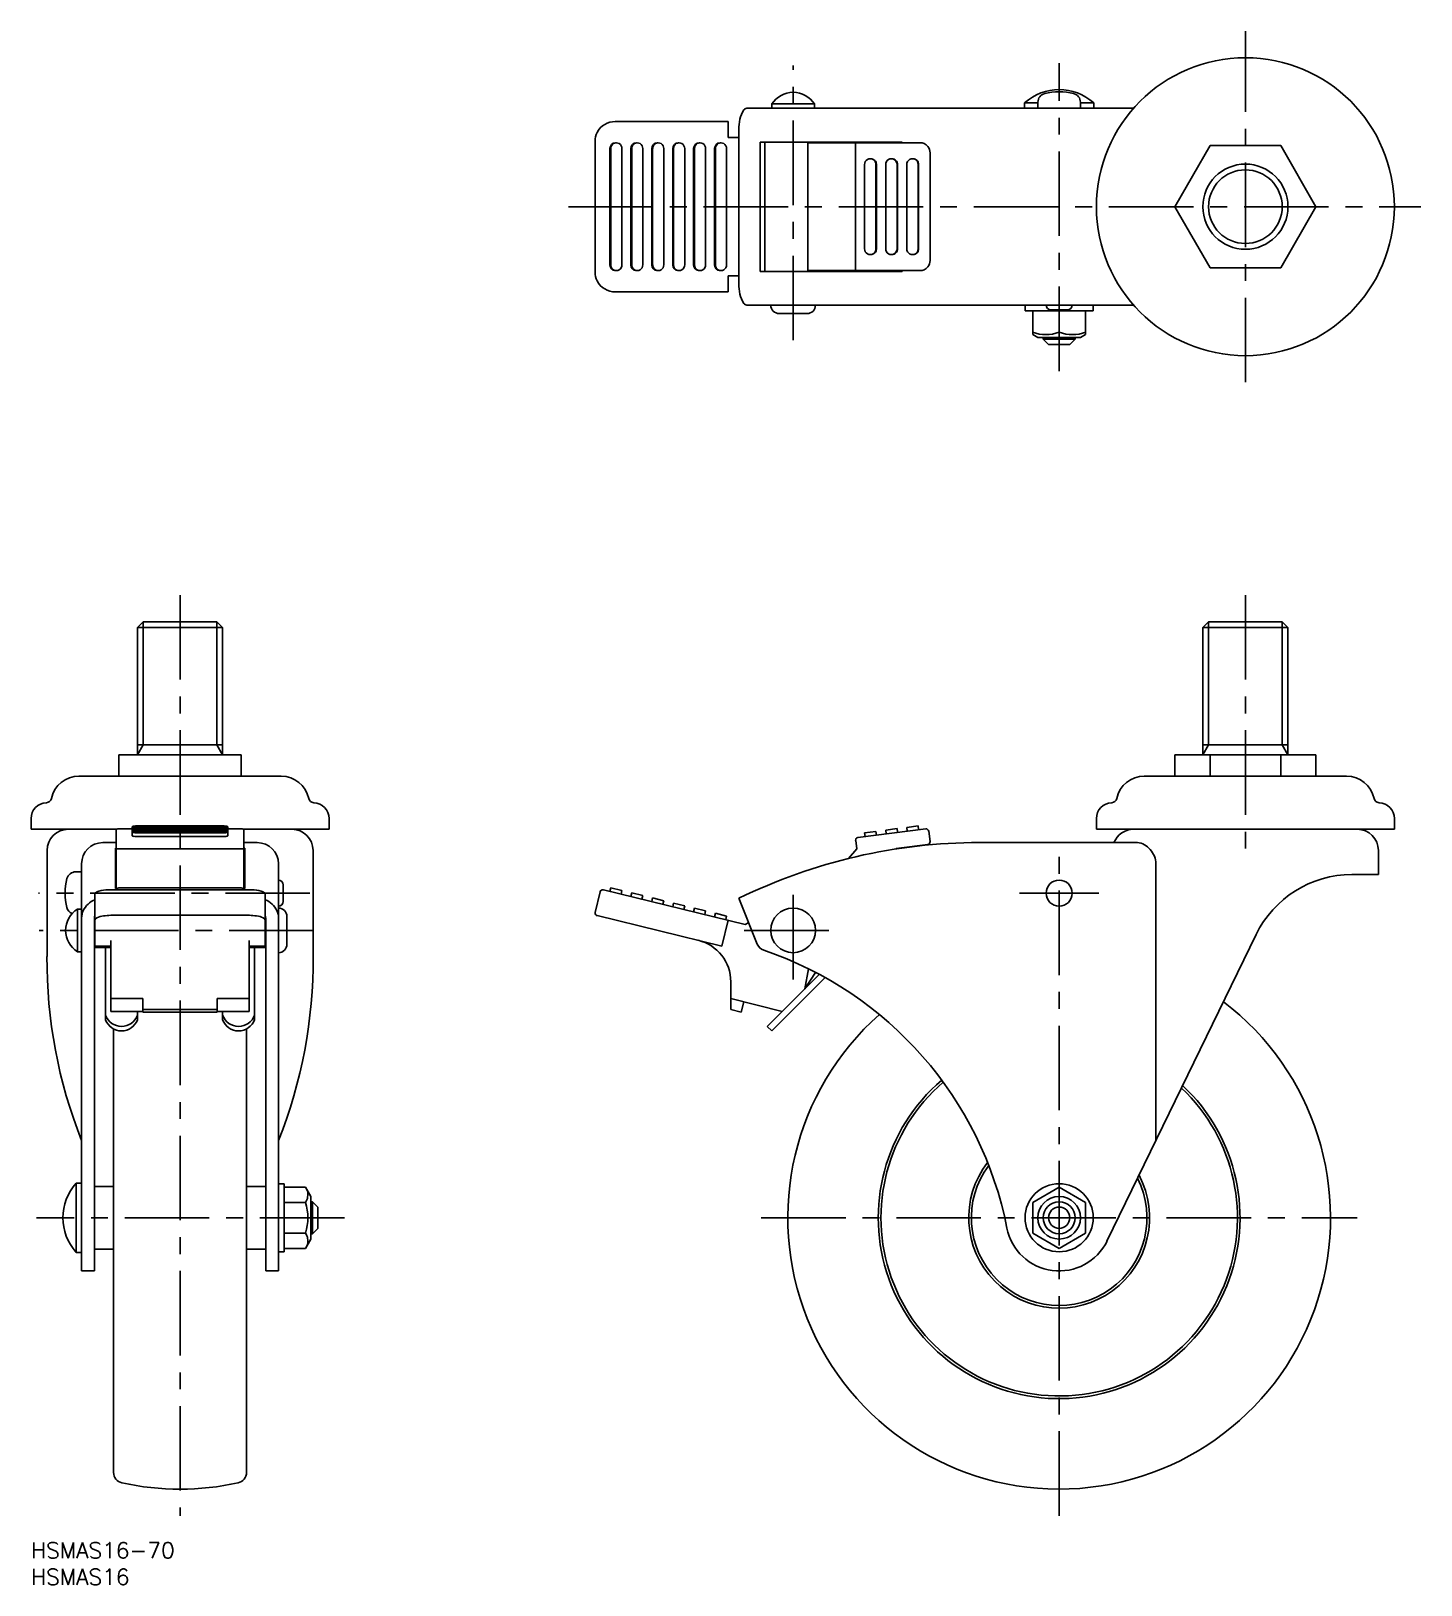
# Model space of a CAD drawing. Extents: x 0 to 261, y -8 to 284.
import ezdxf

# ---------------------------------------------------------------- set-up
doc = ezdxf.new("R2010")
doc.units = 0
doc.header["$LTSCALE"] = 0.5
doc.linetypes.add('CENTER', pattern=[50.8, 31.75, -6.35, 6.35, -6.35])
for name, color, linetype in [('MSM_CENTER', 1, 'CENTER'), ('MSM_CONTINUOUS', 7, 'CONTINUOUS'), ('MSM_NARROW', 5, 'CONTINUOUS'), ('MSM_PART_NUMBER', 7, 'CONTINUOUS')]:
    doc.layers.add(name, color=color, linetype=linetype)
doc.styles.get("Standard").update_dxf_attribs({"font": 'txt.shx', "height": 3, "bigfont": 'bigfont.shx'})

# ---------------------------------------------------------------- blocks, each defined once
blk = doc.blocks.new('*U5')
at = {"layer": 'MSM_PART_NUMBER'}
blk.add_text('HSMAS16-70', height=3, dxfattribs=at).set_placement((0, -3))
blk = doc.blocks.new('*U6')
at = {"layer": 'MSM_PART_NUMBER'}
blk.add_text('HSMAS16', height=3, dxfattribs=at).set_placement((0, -8))

msp = doc.modelspace()

# ---------------------------------------------------------------- linework, layer by layer
at = {"layer": 'MSM_CENTER'}
for p, q in [((228.24, 218), (228.24, 284)), ((143.24, 225.9), (143.24, 277.5)), ((193.24, 220.1), (193.24, 278)), ((101, 251), (261.24, 251)), ((28, 178), (28, 5)), ((228.24, 178), (228.24, 129)), ((193.24, 5), (193.24, 129.45)), ((143.24, 105.8), (143.24, 124.2)), ((52.4, 122), (1.39, 122)), ((185.79, 122), (200.69, 122)), ((53.1, 115), (1.5, 115)), ((134.04, 115), (152.44, 115)), ((58.9, 61), (1, 61)), ((137.24, 61), (249.24, 61))]:
    msp.add_line(p, q, dxfattribs=at)
at = {"layer": 'MSM_CONTINUOUS'}
for p, q in [((134.54, 269.5), (207.22, 269.5)), ((139.24, 270.3), (147.24, 270.3)), ((139.24, 270.3), (139.24, 269.5)), ((147.24, 269.5), (147.24, 270.3)), ((186.74, 270.5), (189.24, 270.5)), ((186.74, 270.5), (186.74, 269.5)), ((189.24, 270.62), (189.24, 269.5)), ((197.24, 269.5), (197.24, 270.62)), ((197.24, 270.5), (199.74, 270.5)), ((199.74, 269.5), (199.74, 270.5)), ((131.05, 267), (109.78, 267)), ((131.05, 264), (131.05, 267)), ((106, 263.33), (106, 238.67)), ((110.01, 263), (109.84, 263)), ((113.94, 263), (113.78, 263)), ((117.88, 263), (117.71, 263)), ((121.81, 263), (121.65, 263)), ((125.75, 263), (125.58, 263)), ((129.68, 263), (129.52, 263)), ((133.05, 264), (131.05, 264)), ((133.05, 265.5), (133.05, 236.5)), ((137.04, 238.85), (137.04, 263.15)), ((137.04, 263.15), (163.76, 263.15)), ((137.94, 263.15), (137.94, 238.85)), ((146, 239), (146, 263)), ((167.06, 263), (146, 263)), ((148.44, 263), (148.44, 263.15)), ((153.21, 263.15), (153.21, 263)), ((154.06, 263.15), (154.06, 263)), ((154.98, 263), (154.98, 239)), ((163.76, 263.15), (163.76, 263)), ((108.8, 261.93), (108.8, 240.08)), ((108.97, 261.93), (108.97, 240.08)), ((111.05, 240.08), (111.05, 261.93)), ((112.73, 261.93), (112.73, 240.08)), ((112.9, 261.93), (112.9, 240.08)), ((114.99, 240.08), (114.99, 261.93)), ((116.67, 261.93), (116.67, 240.08)), ((116.83, 261.93), (116.83, 240.08)), ((118.92, 240.08), (118.92, 261.93)), ((120.6, 261.93), (120.6, 240.08)), ((120.77, 261.93), (120.77, 240.08)), ((122.86, 240.08), (122.86, 261.93)), ((124.54, 261.93), (124.54, 240.08)), ((124.7, 261.93), (124.7, 240.08)), ((126.79, 240.08), (126.79, 261.93)), ((128.47, 261.93), (128.47, 240.08)), ((128.64, 261.93), (128.64, 240.08)), ((130.73, 240.08), (130.73, 261.93)), ((157.82, 260), (157.73, 260)), ((161.79, 260), (161.7, 260)), ((165.76, 260), (165.67, 260)), ((168.98, 240.88), (168.98, 261.12)), ((221.6, 262.5), (214.96, 251)), ((234.88, 262.5), (221.6, 262.5)), ((241.51, 251), (234.88, 262.5)), ((156.67, 258.93), (156.67, 243.08)), ((158.8, 243.08), (158.8, 258.93)), ((158.89, 243.08), (158.89, 258.93)), ((160.64, 258.93), (160.64, 243.08)), ((162.77, 243.08), (162.77, 258.93)), ((162.86, 243.08), (162.86, 258.93)), ((164.6, 258.93), (164.6, 243.08)), ((166.74, 243.08), (166.74, 258.93)), ((166.83, 243.08), (166.83, 258.93)), ((214.96, 251), (221.6, 239.5)), ((234.88, 239.5), (241.51, 251)), ((157.82, 242), (157.73, 242)), ((161.79, 242), (161.7, 242)), ((165.76, 242), (165.67, 242)), ((221.6, 239.5), (234.88, 239.5)), ((110.01, 239), (109.84, 239)), ((113.94, 239), (113.78, 239)), ((117.88, 239), (117.71, 239)), ((121.81, 239), (121.65, 239)), ((125.75, 239), (125.58, 239)), ((129.68, 239), (129.52, 239)), ((131.05, 235), (131.05, 238)), ((133.05, 238), (131.05, 238)), ((137.04, 238.85), (163.76, 238.85)), ((167.06, 239), (146, 239)), ((148.44, 238.85), (148.44, 239)), ((153.21, 239), (153.21, 238.85)), ((154.06, 239), (154.06, 238.85)), ((163.76, 239), (163.76, 238.85)), ((131.05, 235), (109.78, 235)), ((134.54, 232.5), (207.22, 232.5)), ((140.64, 230.9), (145.84, 230.9)), ((186.84, 232.5), (186.84, 231.4)), ((199.64, 231.4), (186.84, 231.4)), ((188.26, 226.97), (188.26, 231.4)), ((191.69, 231.6), (194.79, 231.6)), ((193.24, 227.41), (193.24, 231.4)), ((198.22, 226.97), (198.22, 231.4)), ((199.64, 231.4), (199.64, 232.5)), ((188.26, 226.97), (189.24, 226.4)), ((197.24, 226.4), (189.24, 226.4)), ((190.24, 226.4), (190.24, 226.1)), ((190.24, 226.1), (191.24, 225.1)), ((196.24, 226.1), (190.24, 226.1)), ((195.24, 225.1), (191.24, 225.1)), ((195.24, 225.1), (196.24, 226.1)), ((196.24, 226.1), (196.24, 226.4)), ((197.24, 226.4), (198.22, 226.97)), ((20, 171.92), (21.08, 173)), ((34.92, 173), (21.08, 173)), ((34.92, 173), (36, 171.92)), ((220.24, 171.92), (221.32, 173)), ((235.15, 173), (221.32, 173)), ((235.15, 173), (236.24, 171.92)), ((20, 148), (20, 171.92)), ((36, 171.92), (20, 171.92)), ((36, 148), (36, 171.92)), ((220.24, 148), (220.24, 171.92)), ((236.24, 171.92), (220.24, 171.92)), ((236.24, 148), (236.24, 171.92)), ((36, 149.87), (20, 149.87)), ((236.24, 149.88), (220.24, 149.88)), ((16.5, 148), (39.5, 148)), ((16.5, 148), (16.5, 144)), ((28, 148), (28, 144)), ((39.5, 148), (39.5, 144)), ((214.96, 148), (241.51, 148)), ((214.96, 148), (214.96, 144)), ((221.6, 148), (221.6, 144)), ((234.88, 148), (234.88, 144)), ((241.51, 148), (241.51, 144)), ((47, 144), (9, 144)), ((247.24, 144), (209.24, 144)), ((0, 136), (0, 134)), ((19, 134.49), (19, 132.78)), ((35.93, 134.63), (20.08, 134.63)), ((20.08, 134.36), (35.93, 134.36)), ((37, 134.49), (37, 132.78)), ((56, 134), (56, 136)), ((164.6, 134.36), (166.74, 134.63)), ((164.6, 134.36), (164.69, 133.66)), ((166.74, 134.63), (166.83, 133.93)), ((200.24, 136), (200.24, 134)), ((256.24, 134), (256.24, 136)), ((16.13, 134), (0, 134)), ((16, 131.5), (13.5, 131.5)), ((16, 133.91), (16, 122.89)), ((19, 134.11), (16.76, 134.11)), ((35.93, 134.12), (20.08, 134.12)), ((20.08, 133.85), (35.93, 133.85)), ((35.93, 133.61), (20.08, 133.61)), ((20.08, 133.34), (35.93, 133.34)), ((20.08, 132.65), (35.93, 132.65)), ((39.24, 134.11), (37, 134.11)), ((39.24, 134.11), (39.32, 134.1)), ((56, 134), (39.87, 134)), ((40, 133.91), (40, 122.89)), ((42.5, 131.5), (40, 131.5)), ((154.99, 131.92), (155.19, 130.35)), ((168.16, 134.1), (155.42, 132.48)), ((156.67, 133.34), (158.8, 133.61)), ((156.67, 133.34), (156.76, 132.65)), ((158.8, 133.61), (158.89, 132.92)), ((160.64, 133.85), (162.77, 134.12)), ((160.64, 133.85), (160.73, 133.15)), ((162.77, 134.12), (162.86, 133.43)), ((168.98, 131.69), (168.72, 133.67)), ((178.24, 131.5), (207.95, 131.5)), ((256.24, 134), (200.24, 134)), ((3, 130), (3, 110.11)), ((15.85, 122.89), (15.85, 130.48)), ((15.85, 130.48), (16, 130.48)), ((40, 130.35), (16, 130.35)), ((40, 130.48), (40.15, 130.48)), ((40.15, 122.89), (40.15, 130.48)), ((53, 110.11), (53, 130)), ((155.19, 130.35), (153.65, 128.52)), ((162.56, 130.3), (162.6, 130.37)), ((162.6, 130.37), (168.54, 131.13)), ((253.24, 125.5), (253.24, 130)), ((9.5, 126), (8.38, 126)), ((9.5, 51), (9.5, 127.5)), ((16, 128.1), (15.85, 128.1)), ((40.15, 128.1), (40, 128.1)), ((46.5, 51), (46.5, 127.5)), ((211.42, 127.5), (211.42, 75.53)), ((14.3, 122.64), (14.06, 122.63)), ((41.7, 122.64), (14.3, 122.64)), ((16, 125.48), (15.85, 125.48)), ((16, 123.45), (15.85, 123.45)), ((16.16, 122.89), (15.85, 122.89)), ((16, 122.75), (16, 122.64)), ((17.08, 123.01), (38.93, 123.01)), ((40.15, 122.89), (39.84, 122.89)), ((40.15, 125.48), (40, 125.48)), ((40.15, 123.45), (40, 123.45)), ((40, 122.64), (40, 122.75)), ((41.94, 122.63), (41.7, 122.64)), ((47.4, 120.45), (47.4, 123.55)), ((108.97, 123.01), (108.8, 122.33)), ((108.97, 123.01), (111.05, 122.5)), ((253.24, 125.5), (248.24, 125.5)), ((12, 121.8), (12, 112.05)), ((44, 121.8), (44, 112.05)), ((106.01, 118.38), (106.96, 122.26)), ((107.57, 122.63), (134.24, 116.13)), ((111.05, 122.5), (110.89, 121.82)), ((112.9, 122.05), (112.73, 121.37)), ((112.9, 122.05), (114.99, 121.54)), ((114.99, 121.54), (114.82, 120.86)), ((116.83, 121.09), (116.67, 120.41)), ((116.83, 121.09), (118.92, 120.58)), ((118.92, 120.58), (118.76, 119.9)), ((120.77, 120.13), (120.6, 119.45)), ((120.77, 120.13), (122.86, 119.62)), ((133.05, 121.04), (136.49, 112.43)), ((9.5, 119), (8.7, 119)), ((8.7, 111), (8.7, 119)), ((11.9, 117.31), (11.9, 51)), ((40, 117.89), (16, 117.89)), ((44.1, 51), (44.1, 117.31)), ((48.1, 112.4), (48.1, 117.6)), ((106.38, 117.77), (129.86, 112.05)), ((122.86, 119.62), (122.69, 118.94)), ((124.7, 119.17), (124.54, 118.49)), ((124.7, 119.17), (126.79, 118.66)), ((126.79, 118.66), (126.63, 117.98)), ((128.64, 118.21), (128.47, 117.53)), ((128.64, 118.21), (130.73, 117.7)), ((129.86, 112.05), (131.05, 116.91)), ((130.73, 117.7), (130.56, 117.02)), ((134.88, 116.47), (134.24, 116.13)), ((202.23, 56.63), (230.25, 114.25)), ((8.7, 111), (9.5, 111)), ((11.9, 111.8), (15, 111.8)), ((15, 112.05), (12, 112.05)), ((14, 111.8), (15, 111.8)), ((14, 98.22), (14, 111.8)), ((15, 99.78), (15, 113.13)), ((41, 99.78), (41, 113.13)), ((44, 112.05), (41, 112.05)), ((41, 111.8), (42, 111.8)), ((41, 111.8), (44.1, 111.8)), ((42, 98.22), (42, 111.8)), ((131.52, 105.36), (131.52, 100.13)), ((148.15, 106.74), (138.36, 96.95)), ((149.25, 106.14), (139.21, 96.1)), ((145.43, 104.02), (146.12, 107.79)), ((145.43, 104.02), (147.45, 107.11)), ((21, 102.19), (15, 102.19)), ((21, 99.78), (15, 99.78)), ((20, 99.78), (20, 98.22)), ((21, 102.19), (21, 99.65)), ((35, 100.13), (21, 100.13)), ((35, 99.65), (21, 99.65)), ((35, 102.19), (35, 99.65)), ((41, 102.19), (35, 102.19)), ((41, 99.78), (35, 99.78)), ((36, 98.22), (36, 99.78)), ((131.52, 102.19), (141.19, 99.78)), ((131.52, 100.13), (133.46, 99.65)), ((133.46, 99.65), (133.94, 101.59)), ((15.5, 96.48), (15.5, 13.14)), ((40.5, 96.48), (40.5, 13.14)), ((138.36, 96.95), (139.21, 96.1)), ((8.5, 54.5), (8.5, 67.5)), ((9.5, 67.5), (8.5, 67.5)), ((47.6, 67.4), (46.5, 67.4)), ((47.6, 67.4), (47.6, 54.6)), ((15.5, 66.9), (11.9, 66.9)), ((44.1, 66.9), (40.5, 66.9)), ((51.59, 66.75), (47.6, 66.75)), ((52.6, 65), (51.59, 66.75)), ((52.6, 65), (52.6, 57)), ((193.24, 66.75), (188.26, 63.88)), ((198.22, 63.88), (193.24, 66.75)), ((51.59, 63.88), (47.6, 63.88)), ((52.9, 64), (52.6, 64)), ((53.9, 63), (52.9, 64)), ((52.9, 64), (52.9, 58)), ((53.9, 63), (53.9, 59)), ((188.26, 63.88), (188.26, 58.12)), ((198.22, 58.12), (198.22, 63.88)), ((52.9, 58), (53.9, 59)), ((51.59, 58.12), (47.6, 58.12)), ((51.59, 55.25), (52.6, 57)), ((52.6, 58), (52.9, 58)), ((188.26, 58.12), (193.24, 55.25)), ((193.24, 55.25), (198.22, 58.12)), ((8.5, 54.5), (9.5, 54.5)), ((11.9, 55.1), (15.5, 55.1)), ((40.5, 55.1), (44.1, 55.1)), ((46.5, 54.6), (47.6, 54.6)), ((51.59, 55.25), (47.6, 55.25)), ((9.5, 51), (11.9, 51)), ((44.1, 51), (46.5, 51))]:
    msp.add_line(p, q, dxfattribs=at)
for centre, radius in [((228.24, 251), 28), ((228.24, 251), 8), ((193.24, 122), 2.45), ((143.24, 115), 4.2), ((193.24, 61), 6.4), ((193.24, 61), 4), ((193.24, 61), 3), ((193.24, 61), 2)]:
    msp.add_circle(centre, radius, dxfattribs=at)
for centre, radius, start, end in [((143.24, 267.76), 4.74, 32.4477, 147.5523), ((193.24, 263.3), 9.7, 47.925, 132.075), ((190.94, 270.62), 1.7, 104.3185, 180), ((193.24, 261.61), 11, 75.6815, 104.3185), ((195.54, 270.62), 1.7, 360, 75.6815), ((139.36, 265.89), 6.32, 148.4847, 183.566), ((134.66, 268.58), 0.927, 97.7053, 138.5019), ((109.76, 263.2), 3.8, 88.5945, 152.8504), ((109.61, 263.32), 3.61, 153.4256, 180.2209), ((109.87, 261.93), 1.07, 91.6124, 180.0412), ((110.01, 261.96), 1.04, 358.3465, 181.6535), ((113.81, 261.93), 1.07, 91.6124, 180.0412), ((113.94, 261.96), 1.04, 358.3465, 181.6535), ((117.74, 261.93), 1.07, 91.6124, 180.0412), ((117.88, 261.96), 1.04, 358.3465, 181.6535), ((121.68, 261.93), 1.07, 91.6124, 180.0412), ((121.81, 261.96), 1.04, 358.3465, 181.6535), ((125.61, 261.93), 1.07, 91.6124, 180.0412), ((125.75, 261.96), 1.04, 358.3465, 181.6535), ((129.55, 261.93), 1.07, 91.6124, 180.0412), ((129.68, 261.96), 1.04, 358.3465, 181.6535), ((167.16, 261.26), 1.74, 37.5656, 93.4952), ((157.73, 258.93), 1.07, 359.5363, 180.4637), ((157.84, 258.95), 1.05, 358.3928, 91.1435), ((161.7, 258.93), 1.07, 359.5363, 180.4637), ((161.81, 258.95), 1.05, 358.3928, 91.1435), ((165.67, 258.93), 1.07, 359.5363, 180.4637), ((165.78, 258.95), 1.05, 358.3928, 91.1435), ((167.11, 261.12), 1.87, 359.9597, 39.9827), ((157.73, 243.07), 1.07, 179.5363, 0.4637), ((157.84, 243.05), 1.05, 268.8565, 1.6072), ((161.7, 243.07), 1.07, 179.5363, 0.4637), ((161.81, 243.05), 1.05, 268.8565, 1.6072), ((165.67, 243.07), 1.07, 179.5363, 0.4637), ((165.78, 243.05), 1.05, 268.8565, 1.6072), ((109.87, 240.07), 1.07, 179.9588, 268.3876), ((110.01, 240.04), 1.04, 178.3465, 1.6535), ((113.81, 240.07), 1.07, 179.9588, 268.3876), ((113.94, 240.04), 1.04, 178.3465, 1.6535), ((117.74, 240.07), 1.07, 179.9588, 268.3876), ((117.88, 240.04), 1.04, 178.3465, 1.6535), ((121.68, 240.07), 1.07, 179.9588, 268.3876), ((121.81, 240.04), 1.04, 178.3465, 1.6535), ((125.61, 240.07), 1.07, 179.9588, 268.3876), ((125.75, 240.04), 1.04, 178.3465, 1.6535), ((129.55, 240.07), 1.07, 179.9588, 268.3876), ((129.68, 240.04), 1.04, 178.3465, 1.6535), ((167.16, 240.74), 1.74, 266.5048, 322.4344), ((167.11, 240.88), 1.87, 320.0173, 0.0403), ((109.61, 238.68), 3.61, 179.7756, 206.5745), ((109.76, 238.8), 3.8, 207.1496, 271.4055), ((139.36, 236.11), 6.32, 176.434, 211.5153), ((134.66, 233.42), 0.927, 221.4981, 262.2947), ((140.64, 232.5), 1.6, 180, 270), ((145.84, 232.5), 1.6, 270, 0), ((191.69, 232.5), 0.9, 180, 270), ((194.79, 232.5), 0.9, 270, 0), ((190.75, 234.16), 7.2, 249.7547, 290.2453), ((195.73, 234.16), 7.2, 249.7547, 290.2453), ((9, 138.7), 5.3, 90, 168.1232), ((47, 138.7), 5.3, 11.8768, 90), ((209.24, 138.7), 5.3, 90, 168.1232), ((247.24, 138.7), 5.3, 11.8768, 90), ((3, 136), 3, 92.366, 180), ((2.83, 140), 1, 272.366, 348.1232), ((53.17, 140), 1, 191.8768, 267.634), ((53, 136), 3, 0, 87.634), ((203.24, 136), 3, 92.366, 180), ((203.07, 140), 1, 272.366, 348.1232), ((253.4, 140), 1, 191.8768, 267.634), ((253.24, 136), 3, 0, 87.634), ((19.39, 133.92), 0.689, 99.6022, 124.4032), ((19.39, 135.06), 0.689, 235.5968, 260.3978), ((19.89, 127.92), 6.71, 88.3936, 95.238), ((19.89, 141.06), 6.71, 264.762, 271.6064), ((36.11, 127.92), 6.71, 84.762, 91.6064), ((36.11, 141.06), 6.71, 268.3936, 275.238), ((36.61, 133.92), 0.689, 55.5968, 80.3978), ((36.61, 135.06), 0.689, 279.6022, 304.4032), ((7, 130), 4, 90, 180), ((13.5, 127.5), 4, 90, 180), ((16.43, 133.41), 0.657, 100.2249, 130.3955), ((16.87, 130.9), 3.21, 91.9942, 100.1109), ((19.39, 133.42), 0.689, 99.6022, 124.4032), ((19.39, 134.55), 0.689, 235.5968, 260.3978), ((19.39, 132.91), 0.689, 99.6022, 124.4032), ((19.39, 134.05), 0.689, 235.5968, 260.3978), ((19.39, 133.35), 0.689, 235.5968, 260.3978), ((19.89, 127.41), 6.71, 88.3936, 95.238), ((19.89, 140.56), 6.71, 264.762, 271.6064), ((19.89, 126.91), 6.71, 88.3936, 95.238), ((19.89, 140.05), 6.71, 264.762, 271.6064), ((19.89, 139.36), 6.71, 264.762, 271.6064), ((36.11, 127.41), 6.71, 84.762, 91.6064), ((36.11, 140.56), 6.71, 268.3936, 275.238), ((36.11, 126.91), 6.71, 84.762, 91.6064), ((36.11, 140.05), 6.71, 268.3936, 275.238), ((36.11, 139.36), 6.71, 268.3936, 275.238), ((36.61, 133.42), 0.689, 55.5968, 80.3978), ((36.61, 134.55), 0.689, 279.6022, 304.4032), ((36.61, 132.91), 0.689, 55.5968, 80.3978), ((36.61, 134.05), 0.689, 279.6022, 304.4032), ((36.61, 133.35), 0.689, 279.6022, 304.4032), ((39.13, 130.9), 3.21, 79.8891, 88.0058), ((39.57, 133.41), 0.657, 49.6045, 79.7751), ((42.5, 127.5), 4, 0, 90), ((49, 130), 4, 0, 90), ((178.24, 28.7), 102.8, 90, 116.0755), ((155.48, 131.98), 0.5, 97.28, 187.28), ((168.17, 133.54), 0.567, 13.7082, 90.8518), ((168.41, 131.68), 0.567, 283.7082, 0.8518), ((207.24, 130), 4, 90, 157.9757), ((207.66, 128.08), 3.43, 38.1826, 85.1935), ((249.24, 130), 4, 0, 90), ((207.31, 127.44), 4.11, 0.7888, 42.1471), ((8.38, 124.3), 1.7, 90, 165.6815), ((17.39, 122), 11, 165.6815, 194.3185), ((16.4, 122.44), 0.512, 100.1797, 141.7543), ((17.12, 118.12), 4.89, 90.5765, 99.5676), ((38.88, 118.12), 4.89, 80.4324, 89.4235), ((39.6, 122.44), 0.512, 38.3302, 79.8203), ((46.5, 123.55), 0.9, 360, 90), ((107.45, 122.14), 0.502, 76.4822, 166.1178), ((248.33, 105.34), 20.16, 90.2762, 153.7899), ((13.46, 116.98), 4.05, 111.0751, 154.3659), ((12.58, 121.68), 0.589, 112.9469, 167.9779), ((14.44, 117.26), 5.39, 93.982, 112.845), ((41.56, 117.26), 5.39, 67.155, 86.018), ((43.42, 121.68), 0.589, 12.0221, 67.0531), ((42.54, 116.98), 4.05, 25.6341, 68.9249), ((46.5, 120.45), 0.9, 270, 0), ((11.24, 115), 4.74, 122.4477, 237.5523), ((8.38, 119.7), 1.7, 194.3185, 246.294), ((13.01, 117.31), 3.51, 155.9443, 179.94), ((13.75, 117.23), 1.85, 160.9068, 177.3419), ((12.32, 116.94), 0.316, 131.3479, 178.9389), ((13.79, 114.76), 2.95, 99.9115, 124.843), ((16.07, 100.97), 16.92, 90.2527, 99.4925), ((39.93, 100.97), 16.92, 80.5075, 89.7473), ((42.21, 114.76), 2.95, 55.157, 80.0885), ((43.68, 116.94), 0.316, 1.0611, 48.6521), ((42.25, 117.23), 1.85, 2.6581, 19.0932), ((42.99, 117.31), 3.51, 0.06, 24.0557), ((46.5, 117.6), 1.6, 0, 90), ((106.54, 118.28), 0.538, 170.1813, 252.4187), ((46.5, 112.4), 1.6, 270, 360), ((123.52, 105.36), 8, 0, 76.3), ((138.35, 113.17), 2, 201.8014, 251.2438), ((115.42, 45.64), 69.32, 11.1669, 71.2438), ((94.97, 109.5), 91.98, 179.6201, 201.6728), ((-38.97, 109.5), 91.98, 338.3272, 0.3799), ((193.24, 61), 51, 131.5116, 52.7583), ((17, 100.13), 3.18, 199.4712, 340.5288), ((17, 99.28), 3.18, 199.4712, 340.5288), ((39, 100.13), 3.18, 199.4712, 340.5288), ((39, 99.28), 3.18, 199.4712, 340.5288), ((193.24, 61), 34, 130.5009, 46.9614), ((193.24, 61), 33.5, 130.5641, 46.698), ((193.24, 61), 17, 142.3385, 28.0341), ((193.24, 61), 16.5, 143.3782, 26.7608), ((15.7, 61), 9.7, 137.925, 222.075), ((48.44, 64.88), 3.67, 17.7148, 30.6458), ((49.36, 65.32), 2.66, 327.0795, 14.8157), ((42.45, 61), 9.58, 342.5289, 17.4711), ((193.24, 61), 10, 191.1669, 334.066), ((49.36, 56.68), 2.66, 345.1843, 32.9205), ((48.44, 57.12), 3.67, 329.3542, 342.2852), ((17.5, 13.14), 2, 180, 257.6264), ((38.5, 13.14), 2, 282.3736, 0), ((28, 61), 51, 257.6264, 282.3736)]:
    msp.add_arc(centre, radius, start, end, dxfattribs=at)
at = {"layer": 'MSM_NARROW'}
for p, q in [((21.08, 149.87), (21.08, 173)), ((34.92, 149.87), (34.92, 173)), ((221.32, 149.88), (221.32, 173)), ((235.15, 149.88), (235.15, 173)), ((21.08, 149.87), (20, 148)), ((34.92, 149.87), (36, 148)), ((221.32, 149.88), (220.24, 148)), ((235.15, 149.88), (236.24, 148))]:
    msp.add_line(p, q, dxfattribs=at)
msp.add_circle((228.24, 251), 6.92, dxfattribs=at)

# ---------------------------------------------------------------- block references
at = {"layer": 'MSM_CONTINUOUS'}
for name in ['*U5', '*U6']:
    msp.add_blockref(name, (0, 0), dxfattribs=at)

doc.saveas('drawing.dxf')
